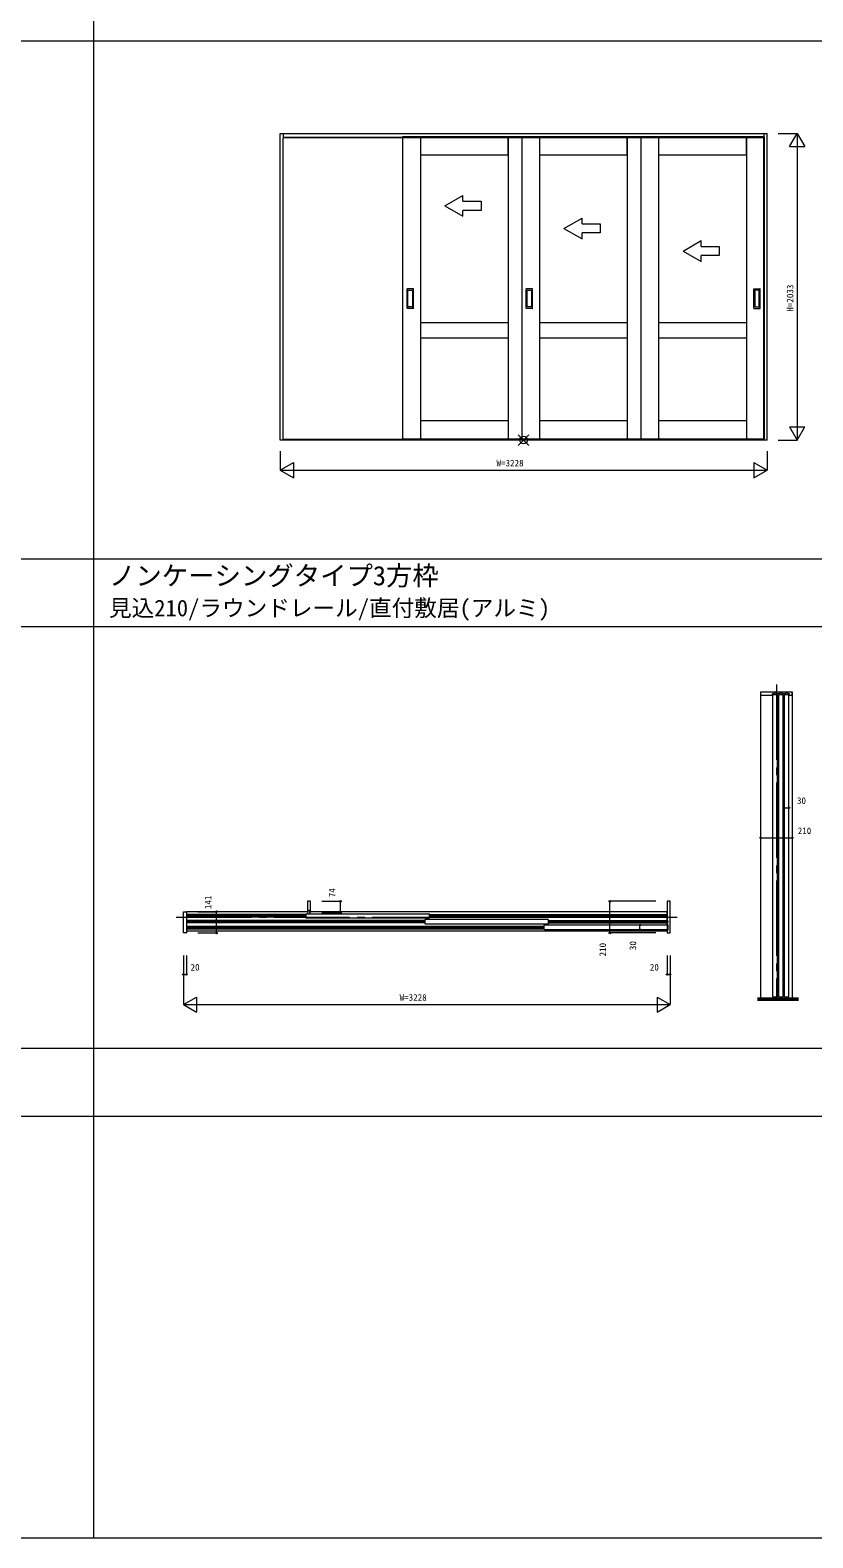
# Model space of a CAD drawing. Units: millimetres, scale not verified. Extents: x -14341 to 14341, y -10000 to 10000.
# Drawn here: x -9063 to -3873, y -10000 to 1 of the extents above; entities that cross this region are included whole.
import ezdxf
from ezdxf.enums import TextEntityAlignment as Align

# ---------------------------------------------------------------- set-up
doc = ezdxf.new("R2010")
doc.units = ezdxf.units.MM
doc.header["$LTSCALE"] = 50
doc.linetypes.add('USER1', pattern=[13, 10, -1, 1, -1])
doc.layers.add('0-0_0', color=7, linetype='Continuous')
for name, color, linetype, lineweight in [('0-1_YKK_F1', 7, 'Continuous', 18), ('0-2_YKK_IN', 1, 'Continuous', 18), ('0-3_YKK_A1', 4, 'Continuous', 18), ('0-4_YKK_N1', 2, 'Continuous', 18), ('0-5_YKK_B1', 4, 'Continuous', 18), ('0-6_YKK_Z1', 7, 'Continuous', 18)]:
    doc.layers.add(name, color=color, linetype=linetype, lineweight=lineweight)
doc.styles.add('ＭＳ ゴシック', font='')
doc.styles.get('ＭＳ ゴシック').set_extended_font_data('MS Gothic')

msp = doc.modelspace()

# ---------------------------------------------------------------- linework, layer by layer
at = {"layer": '0-1_YKK_F1'}
for p, q in [((-8640.51, -10000), (-8640.51, 9500)), ((-14340.51, -70), (14159.49, -70)), ((-14340.51, -3505), (14159.49, -3505)), ((-14340.51, -3955), (14159.49, -3955)), ((-14340.51, -6752.5), (14159.49, -6752.5)), ((-14340.51, -7202.5), (14159.49, -7202.5)), ((-14340.51, -10000), (14340.51, -10000))]:
    msp.add_line(p, q, dxfattribs=at)
at = {"layer": '0-2_YKK_IN'}
for p, q in [((-5825.86, -2752.86), (-5755.15, -2682.14)), ((-5825.86, -2682.14), (-5755.15, -2752.86))]:
    msp.add_line(p, q, dxfattribs=at)
msp.add_circle((-5790.51, -2717.5), 25, dxfattribs=at)
at = {"layer": '0-3_YKK_A1'}
for p, q in [((-7404.51, -684.5), (-4176.51, -684.5)), ((-7404.51, -2717.5), (-7404.51, -684.5)), ((-7384.51, -684.5), (-7384.51, -714.5)), ((-4196.51, -684.5), (-4196.51, -714.5)), ((-4176.51, -2717.5), (-4176.51, -684.5)), ((-7384.51, -708.5), (-4196.51, -708.5)), ((-7384.51, -711.5), (-4196.51, -711.5)), ((-7384.51, -2713.5), (-7384.51, -714.5)), ((-4196.51, -2713.5), (-4196.51, -714.5)), ((-6313.01, -1164), (-6193.01, -1094.72)), ((-6193.01, -1134), (-6193.01, -1094.72)), ((-6313.01, -1164), (-6193.01, -1233.28)), ((-6193.01, -1233.28), (-6193.01, -1194)), ((-5523.01, -1314), (-5403.01, -1244.72)), ((-5403.01, -1284), (-5403.01, -1244.72)), ((-5523.01, -1314), (-5403.01, -1383.28)), ((-5403.01, -1383.28), (-5403.01, -1344)), ((-4733.01, -1464), (-4613.01, -1394.72)), ((-4613.01, -1434), (-4613.01, -1394.72)), ((-4733.01, -1464), (-4613.01, -1533.28)), ((-4613.01, -1533.28), (-4613.01, -1494)), ((-6564.01, -1843.5), (-6564.01, -1715.5)), ((-6523.01, -1714.5), (-6563.01, -1714.5)), ((-6558.01, -1833.5), (-6558.01, -1725.5)), ((-6557.01, -1724.5), (-6529.01, -1724.5)), ((-6528.01, -1725.5), (-6528.01, -1833.5)), ((-6522.01, -1843.5), (-6522.01, -1715.5)), ((-5774.01, -1843.5), (-5774.01, -1715.5)), ((-5733.01, -1714.5), (-5773.01, -1714.5)), ((-5768.01, -1833.5), (-5768.01, -1725.5)), ((-5767.01, -1724.5), (-5739.01, -1724.5)), ((-5738.01, -1725.5), (-5738.01, -1833.5)), ((-5732.01, -1843.5), (-5732.01, -1715.5)), ((-4264.01, -1843.5), (-4264.01, -1715.5)), ((-4263.01, -1714.5), (-4223.01, -1714.5)), ((-4258.01, -1725.5), (-4258.01, -1833.5)), ((-4229.01, -1724.5), (-4257.01, -1724.5)), ((-4228.01, -1833.5), (-4228.01, -1725.5)), ((-4222.01, -1843.5), (-4222.01, -1715.5)), ((-6523.01, -1844.5), (-6563.01, -1844.5)), ((-6529.01, -1834.5), (-6557.01, -1834.5)), ((-5733.01, -1844.5), (-5773.01, -1844.5)), ((-5739.01, -1834.5), (-5767.01, -1834.5)), ((-4263.01, -1844.5), (-4223.01, -1844.5)), ((-4257.01, -1834.5), (-4229.01, -1834.5)), ((-5893.01, -1939.5), (-6473.01, -1939.5)), ((-5103.01, -1939.5), (-5683.01, -1939.5)), ((-4313.01, -1939.5), (-4893.01, -1939.5)), ((-6473.01, -2039.5), (-5893.01, -2039.5)), ((-5683.01, -2039.5), (-5103.01, -2039.5)), ((-4893.01, -2039.5), (-4313.01, -2039.5)), ((-5893.01, -2589.5), (-6473.01, -2589.5)), ((-5103.01, -2589.5), (-5683.01, -2589.5)), ((-4313.01, -2589.5), (-4893.01, -2589.5)), ((-4176.51, -2717.5), (-7404.51, -2717.5)), ((-7384.51, -2717.5), (-7384.51, -2713.5)), ((-4196.51, -2713.5), (-7384.51, -2713.5)), ((-6473.01, -2709.5), (-5893.01, -2709.5)), ((-5893.01, -2709.5), (-5803.01, -2709.5)), ((-5683.01, -2709.5), (-5103.01, -2709.5)), ((-5103.01, -2709.5), (-5013.01, -2709.5)), ((-4893.01, -2709.5), (-4313.01, -2709.5)), ((-4196.51, -2717.5), (-4196.51, -2713.5))]:
    msp.add_line(p, q, dxfattribs=at)
for points in [[(-6593.01, -2709.5), (-6473.01, -2709.5), (-6473.01, -705.5), (-6593.01, -705.5)], [(-5803.01, -2709.5), (-5683.01, -2709.5), (-5683.01, -705.5), (-5803.01, -705.5)], [(-5013.01, -2709.5), (-4893.01, -2709.5), (-4893.01, -705.5), (-5013.01, -705.5)], [(-4313.01, -2709.5), (-4193.01, -2709.5), (-4193.01, -705.5), (-4313.01, -705.5)]]:
    msp.add_lwpolyline(points, close=True, dxfattribs=at)
for points in [[(-6473.01, -825.5), (-5893.01, -825.5), (-5893.01, -705.5), (-6473.01, -705.5)], [(-5803.01, -705.5), (-5893.01, -705.5), (-5893.01, -2709.5)], [(-5683.01, -825.5), (-5103.01, -825.5), (-5103.01, -705.5), (-5683.01, -705.5)], [(-5013.01, -705.5), (-5103.01, -705.5), (-5103.01, -2709.5)], [(-4893.01, -825.5), (-4313.01, -825.5), (-4313.01, -705.5), (-4893.01, -705.5)], [(-6193.01, -1134), (-6073.01, -1134), (-6073.01, -1194), (-6193.01, -1194)], [(-5403.01, -1284), (-5283.01, -1284), (-5283.01, -1344), (-5403.01, -1344)], [(-4613.01, -1434), (-4493.01, -1434), (-4493.01, -1494), (-4613.01, -1494)]]:
    msp.add_lwpolyline(points, dxfattribs=at)
for centre, start, end in [((-6563.01, -1715.5), 90, 180), ((-6557.01, -1725.5), 90, 180), ((-6529.01, -1725.5), 0, 90), ((-6523.01, -1715.5), 0, 90), ((-5773.01, -1715.5), 90, 180), ((-5767.01, -1725.5), 90, 180), ((-5739.01, -1725.5), 0, 90), ((-5733.01, -1715.5), 0, 90), ((-4263.01, -1715.5), 90, 180), ((-4257.01, -1725.5), 90, 180), ((-4229.01, -1725.5), 360, 90), ((-4223.01, -1715.5), 0, 90), ((-6563.01, -1843.5), 180, 270), ((-6557.01, -1833.5), 180, 270), ((-6529.01, -1833.5), 270, 0), ((-6523.01, -1843.5), 270, 0), ((-5773.01, -1843.5), 180, 270), ((-5767.01, -1833.5), 180, 270), ((-5739.01, -1833.5), 270, 0), ((-5733.01, -1843.5), 270, 0), ((-4263.01, -1843.5), 180, 270), ((-4257.01, -1833.5), 180, 270), ((-4229.01, -1833.5), 270, 360), ((-4223.01, -1843.5), 270, 0)]:
    msp.add_arc(centre, 1, start, end, dxfattribs=at)
at = {"layer": '0-4_YKK_N1'}
for p, q in [((-4101.51, -684.5), (-3976.51, -684.5)), ((-3976.51, -684.5), (-3976.51, -2717.5)), ((-4026.51, -771.1), (-3926.51, -771.1)), ((-4026.51, -2630.9), (-3926.51, -2630.9)), ((-4176.51, -2792.5), (-4176.51, -2917.5)), ((-4101.51, -2717.5), (-3976.51, -2717.5)), ((-7404.51, -2917.5), (-7317.91, -2867.5)), ((-7317.91, -2867.5), (-7317.91, -2967.5)), ((-4263.11, -2867.5), (-4176.51, -2917.5)), ((-7404.51, -2917.5), (-7317.91, -2967.5)), ((-4061.01, -5156.88), (-4031.01, -5156.88)), ((-4219.01, -5356.88), (-4009.01, -5356.88)), ((-7130.01, -5777.5), (-7005.01, -5777.5)), ((-7005.01, -5851.5), (-7005.01, -5777.5)), ((-5219.01, -5987.5), (-5219.01, -5777.5)), ((-4914.01, -5777.5), (-5219.01, -5777.5)), ((-7952.01, -5846.5), (-7827.01, -5846.5)), ((-7827.01, -5987.5), (-7827.01, -5846.5)), ((-7130.01, -5851.5), (-7005.01, -5851.5)), ((-7952.01, -5987.5), (-7827.01, -5987.5)), ((-4914.01, -5987.5), (-5219.01, -5987.5)), ((-5019.01, -5965.5), (-5019.01, -5935.5)), ((-8047.01, -6137.5), (-8047.01, -6462.5)), ((-8027.01, -6137.5), (-8027.01, -6262.5)), ((-4819.01, -6137.5), (-4819.01, -6462.5)), ((-8047.01, -6262.5), (-8027.01, -6262.5)), ((-8047.01, -6462.5), (-7960.41, -6412.5)), ((-8047.01, -6462.5), (-4819.01, -6462.5)), ((-8047.01, -6462.5), (-7960.41, -6512.5)), ((-7960.41, -6412.5), (-7960.41, -6512.5)), ((-4905.61, -6412.5), (-4905.61, -6512.5)), ((-4905.61, -6412.5), (-4819.01, -6462.5)), ((-4905.61, -6512.5), (-4819.01, -6462.5))]:
    msp.add_line(p, q, dxfattribs=at)
for points in [[(-4026.51, -771.1), (-3976.51, -684.5), (-3926.51, -771.1)], [(-4026.51, -2630.9), (-3976.51, -2717.5), (-3926.51, -2630.9)], [(-7404.51, -2792.5), (-7404.51, -2917.5), (-4176.51, -2917.5)], [(-4263.11, -2867.5), (-4263.11, -2967.5), (-4176.51, -2917.5)], [(-4839.01, -6137.5), (-4839.01, -6262.5), (-4819.01, -6262.5)]]:
    msp.add_lwpolyline(points, dxfattribs=at)
for centre in [(-4061.01, -5156.88), (-4031.01, -5156.88), (-4219.01, -5356.88), (-4009.01, -5356.88), (-7005.01, -5777.5), (-5219.01, -5777.5), (-7827.01, -5846.5), (-7005.01, -5851.5), (-7827.01, -5987.5), (-5219.01, -5987.5), (-5019.01, -5935.5), (-5019.01, -5965.5), (-8047.01, -6262.5), (-8027.01, -6262.5), (-4839.01, -6262.5), (-4819.01, -6262.5)]:
    msp.add_circle(centre, 5, dxfattribs=at)
at = {"layer": '0-5_YKK_B1'}
for p, q in [((-4219.01, -4387.5), (-4219.01, -6420.5)), ((-4219.01, -4387.5), (-4009.01, -4387.5)), ((-4009.01, -4387.5), (-4009.01, -6420.5)), ((-4137.01, -6411.5), (-4137.01, -4408.5)), ((-4099.01, -6411.5), (-4099.01, -4408.5)), ((-4061.01, -6411.5), (-4061.01, -4408.5)), ((-8027.01, -5846.5), (-8027.01, -5985.5)), ((-8026.01, -5846.5), (-8026.01, -5973)), ((-7225.01, -5846.5), (-8026.01, -5846.5)), ((-7235.51, -5866), (-8026.01, -5866)), ((-7235.51, -5868.6), (-8026.01, -5868.6)), ((-7235.51, -5872.8), (-8026.01, -5872.8)), ((-7235.51, -5876.2), (-8026.01, -5876.2)), ((-7235.51, -5880.4), (-8026.01, -5880.4)), ((-7235.51, -5883), (-8026.01, -5883)), ((-7235.51, -5861.5), (-7233.51, -5859.5)), ((-7235.51, -5861.5), (-7235.51, -5887.5)), ((-7233.51, -5889.5), (-7235.51, -5887.5)), ((-7233.51, -5859.5), (-6417.51, -5859.5)), ((-6417.51, -5889.5), (-7233.51, -5889.5)), ((-4840.01, -5846.5), (-7205.01, -5846.5)), ((-6445.51, -5899.5), (-6443.51, -5897.5)), ((-6445.51, -5899.5), (-6445.51, -5925.5)), ((-5627.51, -5897.5), (-6443.51, -5897.5)), ((-6417.51, -5859.5), (-6415.51, -5861.5)), ((-6417.51, -5889.5), (-6415.51, -5887.5)), ((-6415.51, -5887.5), (-6415.51, -5861.5)), ((-6415.51, -5866), (-4840.01, -5866)), ((-4840.01, -5868.6), (-6415.51, -5868.6)), ((-4840.01, -5872.8), (-6415.51, -5872.8)), ((-4840.01, -5876.2), (-6415.51, -5876.2)), ((-6415.51, -5880.4), (-4840.01, -5880.4)), ((-6415.51, -5883), (-4840.01, -5883)), ((-5627.51, -5897.5), (-5625.51, -5899.5)), ((-5625.51, -5925.5), (-5625.51, -5899.5)), ((-4840.01, -5846.5), (-4840.01, -5935.5)), ((-6445.51, -5904), (-8026.01, -5904)), ((-6445.51, -5906.6), (-8026.01, -5906.6)), ((-6445.51, -5910.8), (-8026.01, -5910.8)), ((-6445.51, -5914.2), (-8026.01, -5914.2)), ((-6445.51, -5918.4), (-8026.01, -5918.4)), ((-6445.51, -5921), (-8026.01, -5921)), ((-8026.01, -5942), (-5655.51, -5942)), ((-8026.01, -5944.6), (-5655.51, -5944.6)), ((-8026.01, -5948.8), (-5655.51, -5948.8)), ((-8026.01, -5952.2), (-5655.51, -5952.2)), ((-8026.01, -5956.4), (-5655.51, -5956.4)), ((-8026.01, -5959), (-5655.51, -5959)), ((-8026.01, -5973), (-4840.01, -5973)), ((-6443.51, -5927.5), (-6445.51, -5925.5)), ((-6443.51, -5927.5), (-5627.51, -5927.5)), ((-5655.51, -5937.5), (-5653.51, -5935.5)), ((-5655.51, -5937.5), (-5655.51, -5963.5)), ((-5653.51, -5965.5), (-5655.51, -5963.5)), ((-4837.51, -5935.5), (-5653.51, -5935.5)), ((-5653.51, -5965.5), (-4837.51, -5965.5)), ((-5627.51, -5927.5), (-5625.51, -5925.5)), ((-5625.51, -5904), (-4840.01, -5904)), ((-5625.51, -5906.6), (-4840.01, -5906.6)), ((-5625.51, -5910.8), (-4840.01, -5910.8)), ((-5625.51, -5914.2), (-4840.01, -5914.2)), ((-5625.51, -5918.4), (-4840.01, -5918.4)), ((-5625.51, -5921), (-4840.01, -5921)), ((-4840.01, -5965.5), (-4840.01, -5973)), ((-4839.01, -5971.5), (-4839.01, -5985.5)), ((-4838.01, -5930.5), (-4836.01, -5930.5)), ((-4836.01, -5970.5), (-4838.01, -5970.5)), ((-4837.51, -5935.5), (-4835.51, -5937.5)), ((-4837.51, -5965.5), (-4835.51, -5963.5)), ((-4835.51, -5963.5), (-4835.51, -5937.5)), ((-4834.01, -5932.5), (-4834.01, -5968.5)), ((-4137.01, -6411.5), (-4107.01, -6411.5)), ((-4099.01, -6411.5), (-4069.01, -6411.5)), ((-4061.01, -6411.5), (-4031.01, -6411.5))]:
    msp.add_line(p, q, dxfattribs=at)
for points in [[(-4216.51, -4409.5), (-4216.51, -4387.5), (-4011.51, -4387.5), (-4011.51, -4409.5)], [(-4055.51, -4400.3), (-4074.51, -4400.3), (-4074.51, -4397.5), (-4093.51, -4397.5), (-4093.51, -4400.3), (-4112.51, -4400.3), (-4112.51, -4397.5), (-4131.51, -4397.5), (-4131.51, -4400.3), (-4139.71, -4400.3)], [(-4028.31, -4400.3), (-4036.51, -4400.3), (-4036.51, -4397.5), (-4055.51, -4397.5), (-4055.51, -4400.3)], [(-4141.71, -4402.3), (-4141.71, -4411), (-4142.21, -4411.5), (-4214.51, -4411.5)], [(-4107.01, -6411.5), (-4107.01, -4408.5), (-4137.01, -4408.5)], [(-4069.01, -6411.5), (-4069.01, -4408.5), (-4099.01, -4408.5)], [(-4031.01, -6411.5), (-4031.01, -4408.5), (-4061.01, -4408.5)], [(-4013.51, -4411.5), (-4025.81, -4411.5), (-4026.31, -4411), (-4026.31, -4402.3)], [(-7207.01, -5777.5), (-7225.01, -5777.5), (-7225.01, -5851.5), (-7219.01, -5851.5), (-7219.01, -5835.5)], [(-7219.01, -5835.5), (-7211.01, -5835.5), (-7211.01, -5851.5), (-7205.01, -5851.5), (-7205.01, -5779.5)], [(-4839.01, -5779.5), (-4839.01, -5906), (-4838.51, -5906.5), (-4834.01, -5906.5), (-4834.01, -5907.5), (-4834.01, -5917.5), (-4834.01, -5918.5), (-4838.51, -5918.5)], [(-4837.01, -5987.5), (-4819.01, -5987.5), (-4819.01, -5962.5), (-4819.01, -5802.5), (-4819.01, -5777.5), (-4837.01, -5777.5)], [(-8029.01, -5987.5), (-8047.01, -5987.5), (-8047.01, -5932.5), (-8047.01, -5846.5), (-8027.01, -5846.5)], [(-4838.51, -5918.5), (-4839.01, -5919), (-4839.01, -5929.5)]]:
    msp.add_lwpolyline(points, dxfattribs=at)
for centre, radius, start, end in [((-4139.71, -4402.3), 2, 90, 180), ((-4028.31, -4402.3), 2, 0, 90), ((-4214.51, -4409.5), 2, 180, 270), ((-4013.51, -4409.5), 2, 270, 0), ((-7207.01, -5779.5), 2, 0, 90), ((-4837.01, -5779.5), 2, 90, 180), ((-8029.01, -5985.5), 2, 270, 0), ((-4838.01, -5929.5), 1, 180, 270), ((-4838.01, -5971.5), 1, 90, 180), ((-4837.01, -5985.5), 2, 180, 270), ((-4836.01, -5932.5), 2, 0, 90), ((-4836.01, -5968.5), 2, 270, 0)]:
    msp.add_arc(centre, radius, start, end, dxfattribs=at)
at = {"layer": '0-6_YKK_Z1', "linetype": 'USER1'}
for p, q in [((-4114.01, -4340), (-4114.01, -6437.5)), ((-8094.51, -5882.5), (-4771.51, -5882.5))]:
    msp.add_line(p, q, dxfattribs=at)
at = {"layer": '0-6_YKK_Z1'}
for p, q in [((-3967.96, -6420.5), (-4238.93, -6420.5)), ((-3967.96, -6423.5), (-4238.93, -6423.5)), ((-3967.96, -6426.5), (-4238.93, -6426.5)), ((-3967.96, -6429.5), (-4238.93, -6429.5)), ((-4238.93, -6432.5), (-3967.96, -6432.5))]:
    msp.add_line(p, q, dxfattribs=at)

# ---------------------------------------------------------------- texts
at = {"layer": '0-0_0', "style": 'ＭＳ ゴシック'}
for s, height, p in [('ノンケーシングタイプ3方枠', 128.3, (-8540.51, -3719.88)), ('見込210/ラウンドレール/直付敷居(アルミ)', 110, (-8540.51, -3919.93))]:
    msp.add_text(s, height=height, dxfattribs=at).set_placement(p, align=Align.BOTTOM_LEFT)
at = {"layer": '0-4_YKK_N1', "color": 7, "style": 'ＭＳ ゴシック'}
for s, p in [('H=2033', (-3988.51, -1866)), ('74', (-7025.77, -5750.44)), ('141', (-7847.77, -5829.44)), ('210', (-5231.01, -6143.21)), ('30', (-5031.01, -6101.25))]:
    msp.add_text(s, height=43.99, rotation=90, dxfattribs=at).set_placement(p, align=Align.BOTTOM_LEFT)
for s, p in [('W=3228', (-5970.51, -2905.5)), ('30', (-3977.64, -5144.88)), ('210', (-3972.64, -5344.88)), ('20', (-7999.68, -6250.5)), ('20', (-4953.6, -6250.5)), ('W=3228', (-6613.01, -6450.5))]:
    msp.add_text(s, height=43.99, dxfattribs=at).set_placement(p, align=Align.BOTTOM_LEFT)

doc.saveas('drawing.dxf')
